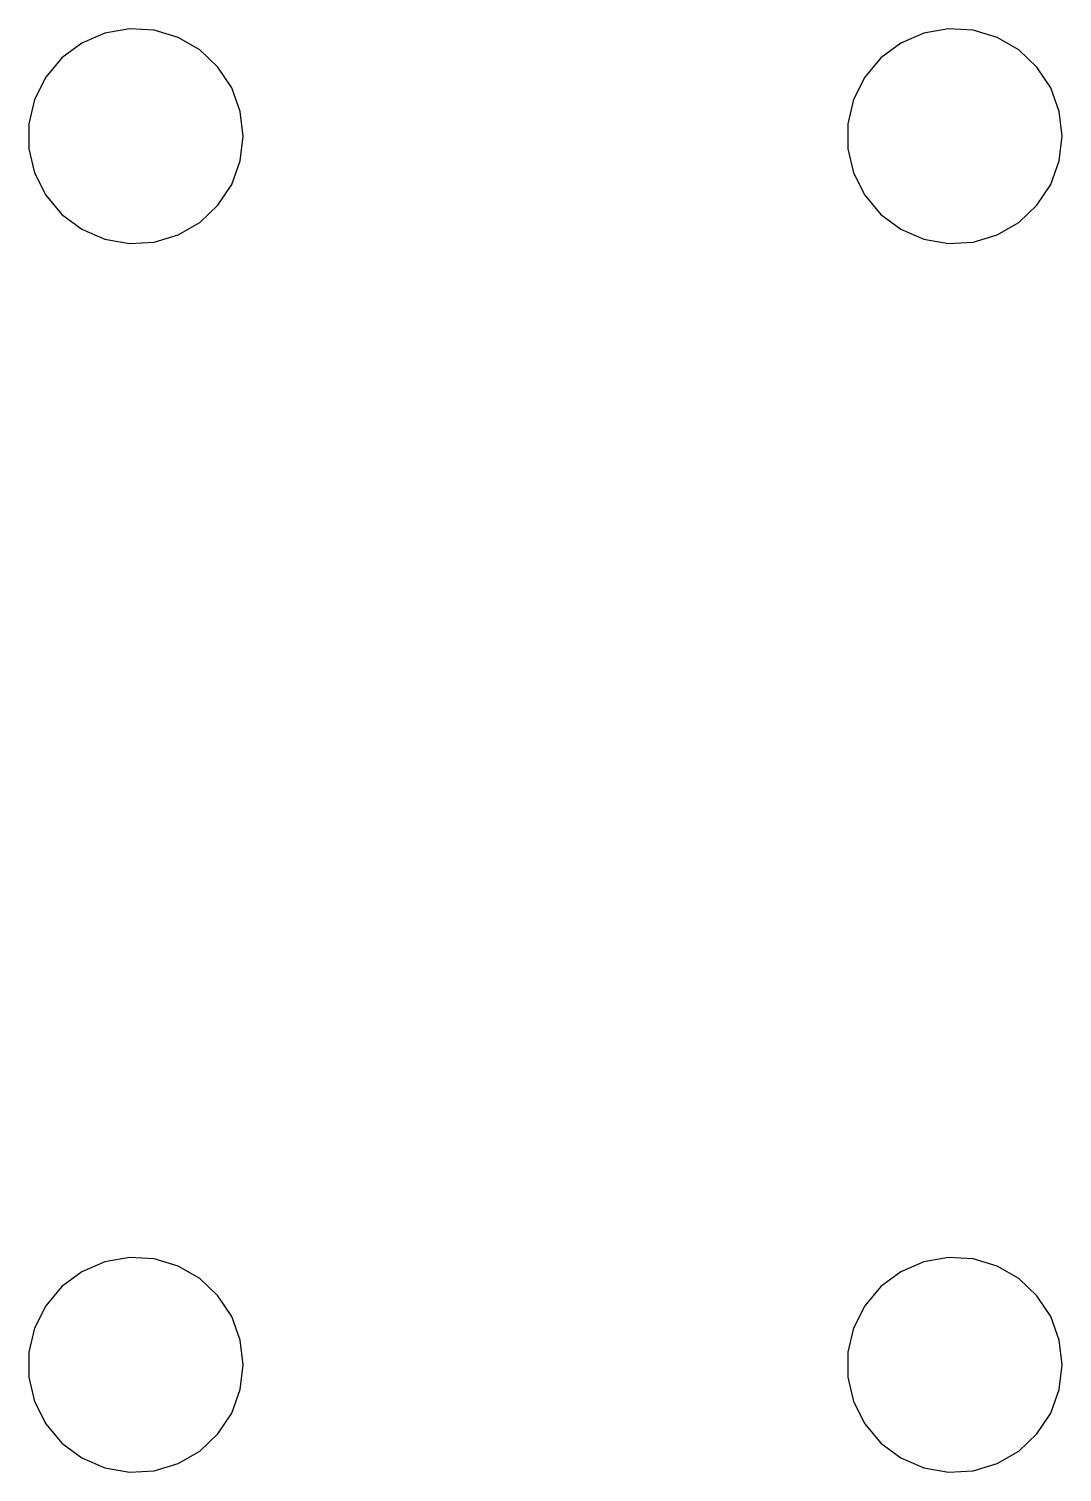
# Model space of a CAD drawing. Extents: x -5 to 5, y -7 to 7.
import ezdxf

# ---------------------------------------------------------------- set-up
doc = ezdxf.new("R2010")
doc.units = 0
doc.layers.get('0').update_dxf_attribs({"linetype": 'CONTINUOUS'})

msp = doc.modelspace()

# ---------------------------------------------------------------- linework, layer by layer
for points in [[(-3.81767, 4.96595), (-3.58412, 5.03587), (-3.37298, 5.15777), (-3.19565, 5.32507), (-3.06169, 5.52876), (-2.9783, 5.75785), (-2.95, 6), (-2.9783, 6.24215), (-3.06169, 6.47124), (-3.19565, 6.67493), (-3.37298, 6.84223), (-3.58412, 6.96413), (-3.81767, 7.03405), (-4.06105, 7.04822), (-4.30114, 7.00589), (-4.525, 6.90933), (-4.72055, 6.76374), (-4.87726, 6.57698), (-4.98668, 6.35912), (-5.0429, 6.1219), (-5.0429, 5.8781), (-4.98668, 5.64088), (-4.87726, 5.42302), (-4.72055, 5.23626), (-4.525, 5.09067), (-4.30114, 4.99411), (-4.06105, 4.95178)], [(4.18233, 4.96595), (4.41588, 5.03587), (4.62702, 5.15777), (4.80435, 5.32507), (4.93831, 5.52876), (5.0217, 5.75785), (5.05, 6), (5.0217, 6.24215), (4.93831, 6.47124), (4.80435, 6.67493), (4.62702, 6.84223), (4.41588, 6.96413), (4.18233, 7.03405), (3.93895, 7.04822), (3.69886, 7.00589), (3.475, 6.90933), (3.27945, 6.76374), (3.12274, 6.57698), (3.01332, 6.35912), (2.9571, 6.1219), (2.9571, 5.8781), (3.01332, 5.64088), (3.12274, 5.42302), (3.27945, 5.23626), (3.475, 5.09067), (3.69886, 4.99411), (3.93895, 4.95178)], [(-3.81767, -7.03405), (-3.58412, -6.96413), (-3.37298, -6.84223), (-3.19565, -6.67493), (-3.06169, -6.47124), (-2.9783, -6.24215), (-2.95, -6), (-2.9783, -5.75785), (-3.06169, -5.52876), (-3.19565, -5.32507), (-3.37298, -5.15777), (-3.58412, -5.03587), (-3.81767, -4.96595), (-4.06105, -4.95178), (-4.30114, -4.99411), (-4.525, -5.09067), (-4.72055, -5.23626), (-4.87726, -5.42302), (-4.98668, -5.64088), (-5.0429, -5.8781), (-5.0429, -6.1219), (-4.98668, -6.35912), (-4.87726, -6.57698), (-4.72055, -6.76374), (-4.525, -6.90933), (-4.30114, -7.00589), (-4.06105, -7.04822)], [(4.18233, -7.03405), (4.41588, -6.96413), (4.62702, -6.84223), (4.80435, -6.67493), (4.93831, -6.47124), (5.0217, -6.24215), (5.05, -6), (5.0217, -5.75785), (4.93831, -5.52876), (4.80435, -5.32507), (4.62702, -5.15777), (4.41588, -5.03587), (4.18233, -4.96595), (3.93895, -4.95178), (3.69886, -4.99411), (3.475, -5.09067), (3.27945, -5.23626), (3.12274, -5.42302), (3.01332, -5.64088), (2.9571, -5.8781), (2.9571, -6.1219), (3.01332, -6.35912), (3.12274, -6.57698), (3.27945, -6.76374), (3.475, -6.90933), (3.69886, -7.00589), (3.93895, -7.04822)]]:
    msp.add_lwpolyline(points, close=True)

doc.saveas('drawing.dxf')
